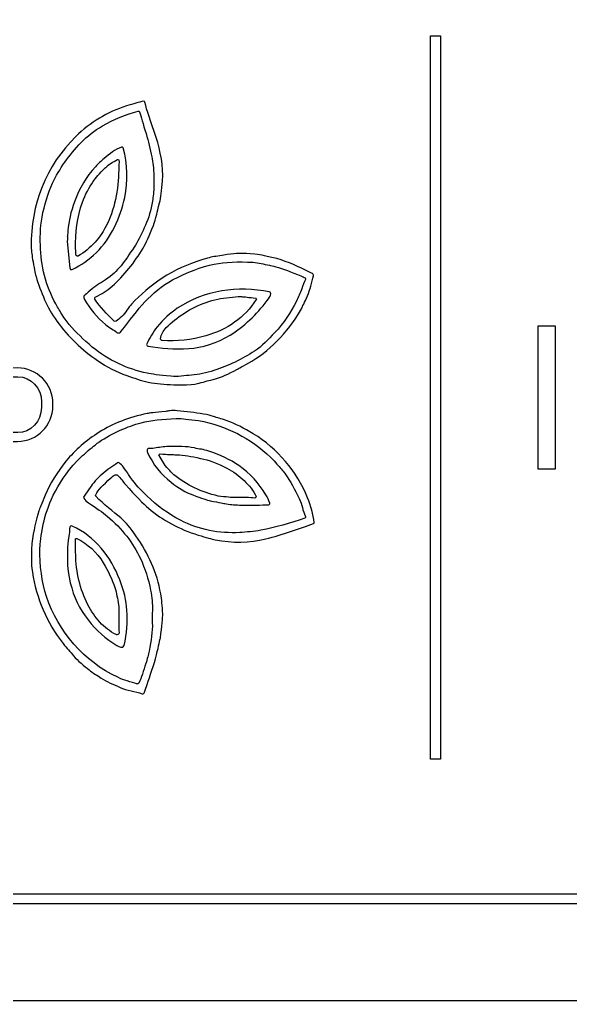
# Model space of a CAD drawing. Header units: millimetres. Extents: x 50 to 110, y -77.3 to -43.8.
# Drawn here: x 60.95 to 72.38, y -77.28 to -56.95 of the extents above; entities that cross this region are included whole.
import ezdxf

# ---------------------------------------------------------------- set-up
doc = ezdxf.new("R2010")
doc.units = ezdxf.units.MM
doc.header["$MEASUREMENT"] = 0
doc.layers.add('Camada 1', color=7, linetype='Continuous')

msp = doc.modelspace()

# ---------------------------------------------------------------- linework, layer by layer
at = {"layer": 'Camada 1', "color": 31}
msp.add_open_spline([(54.2074, -52.2821), (54.2074, -52.2821), (105.7074, -52.2821), (105.7074, -52.2821), (108.0449, -52.2821), (109.9573, -54.1945), (109.9573, -56.532), (109.9573, -56.532), (109.9573, -73.0321), (109.9573, -73.0321), (109.9573, -75.3695), (108.0449, -77.2819), (105.7074, -77.2819), (105.7074, -77.2819), (54.2074, -77.2819), (54.2074, -77.2819), (51.8699, -77.2819), (49.9575, -75.3695), (49.9575, -73.0321), (49.9575, -73.0321), (49.9575, -56.532), (49.9575, -56.532), (49.9575, -54.1945), (51.8699, -52.2821), (54.2074, -52.2821)], degree=3, knots=[0, 0, 0, 0, 0.125, 0.125, 0.125, 0.25, 0.25, 0.25, 0.375, 0.375, 0.375, 0.5, 0.5, 0.5, 0.625, 0.625, 0.625, 0.75, 0.75, 0.75, 0.875, 0.875, 0.875, 1, 1, 1, 1], dxfattribs=at)
at = {"layer": 'Camada 1', "color": 250}
for points, knots in [([(54.2074, -54.2821), (52.9738, -54.2821), (51.9575, -55.2984), (51.9575, -56.532), (51.9575, -56.532), (51.9575, -73.0321), (51.9575, -73.0321), (51.9575, -74.2656), (52.9738, -75.2819), (54.2074, -75.2819), (54.2074, -75.2819), (105.7074, -75.2819), (105.7074, -75.2819), (106.941, -75.2819), (107.9573, -74.2656), (107.9573, -73.0321), (107.9573, -73.0321), (107.9573, -56.532), (107.9573, -56.532), (107.9573, -55.2984), (106.941, -54.2821), (105.7074, -54.2821), (105.7074, -54.2821), (54.2074, -54.2821), (54.2074, -54.2821)], [0, 0, 0, 0, 0.125, 0.125, 0.125, 0.25, 0.25, 0.25, 0.375, 0.375, 0.375, 0.5, 0.5, 0.5, 0.625, 0.625, 0.625, 0.75, 0.75, 0.75, 0.875, 0.875, 0.875, 1, 1, 1, 1]), ([(54.2074, -54.4821), (53.0842, -54.4821), (52.1575, -55.4088), (52.1575, -56.532), (52.1575, -56.532), (52.1575, -73.0321), (52.1575, -73.0321), (52.1575, -74.1552), (53.0842, -75.0819), (54.2074, -75.0819), (54.2074, -75.0819), (105.7074, -75.0819), (105.7074, -75.0819), (106.8306, -75.0819), (107.7573, -74.1552), (107.7573, -73.0321), (107.7573, -73.0321), (107.7573, -56.532), (107.7573, -56.532), (107.7573, -55.4088), (106.8306, -54.4821), (105.7074, -54.4821), (105.7074, -54.4821), (54.2074, -54.4821), (54.2074, -54.4821)], [0, 0, 0, 0, 0.125, 0.125, 0.125, 0.25, 0.25, 0.25, 0.375, 0.375, 0.375, 0.5, 0.5, 0.5, 0.625, 0.625, 0.625, 0.75, 0.75, 0.75, 0.875, 0.875, 0.875, 1, 1, 1, 1]), ([(69.4798, -72.282), (69.4798, -72.282), (69.6825, -72.282), (69.6825, -72.282), (69.6825, -72.282), (69.6825, -57.2821), (69.6825, -57.2821), (69.6825, -57.2821), (69.4798, -57.2821), (69.4798, -57.2821), (69.4798, -57.2821), (69.4798, -72.282), (69.4798, -72.282)], [0, 0, 0, 0, 0.25, 0.25, 0.25, 0.5, 0.5, 0.5, 0.75, 0.75, 0.75, 1, 1, 1, 1]), ([(67.027, -62.2108), (67.0445, -62.2185), (67.0537, -62.2378), (67.0487, -62.2564), (67.0099, -62.3999), (66.9835, -62.5454), (66.9265, -62.6721), (66.8637, -62.8113), (66.8214, -62.9015), (66.7994, -62.9425), (66.7009, -63.1262), (66.5534, -63.328), (66.357, -63.5475), (66.1868, -63.7376), (65.991, -63.8968), (65.7699, -64.0253), (65.5917, -64.1289), (65.4894, -64.1872), (65.4632, -64.2004), (65.2789, -64.293), (65.1571, -64.3632), (64.9699, -64.4072), (64.899, -64.424), (64.8019, -64.4505), (64.6786, -64.4866), (64.6416, -64.4975), (64.5548, -64.5076), (64.4185, -64.5168), (64.3196, -64.5236), (64.2324, -64.5247), (64.1566, -64.5202), (63.9451, -64.5079), (63.8088, -64.5011), (63.624, -64.4644), (63.474, -64.4345), (63.3263, -64.3756), (63.1776, -64.3271), (62.957, -64.2549), (62.7659, -64.1489), (62.5733, -64.0177), (62.247, -63.795), (61.9652, -63.5226), (61.7279, -63.1999), (61.6223, -63.0566), (61.5371, -62.9089), (61.4723, -62.7566), (61.403, -62.5941), (61.3441, -62.4335), (61.2952, -62.275), (61.2853, -62.2429), (61.2642, -62.1407), (61.2322, -61.9684), (61.2097, -61.8476), (61.1976, -61.744), (61.1958, -61.6577), (61.1781, -60.7953), (61.5125, -59.962), (62.1174, -59.373), (62.4226, -59.0759), (62.774, -58.8642), (63.1715, -58.7377), (63.3126, -58.6929), (63.4301, -58.6601), (63.5236, -58.6395), (63.5375, -58.6366), (63.5512, -58.6453), (63.5541, -58.6592), (63.5904, -58.8268), (63.6718, -59.0384), (63.7859, -59.3898), (63.8761, -59.6676), (63.9404, -59.9945), (63.9187, -60.2901), (63.9039, -60.4896), (63.8835, -60.6406), (63.8577, -60.7426), (63.8281, -60.8599), (63.8084, -60.9392), (63.7987, -60.9809), (63.7772, -61.0726), (63.7539, -61.1509), (63.7285, -61.2157), (63.6467, -61.4258), (63.5758, -61.5814), (63.5162, -61.6826), (63.3368, -61.9864), (63.1227, -62.2501), (62.8735, -62.4741), (62.7686, -62.5685), (62.6551, -62.6409), (62.5329, -62.6918), (62.5132, -62.7001), (62.5056, -62.7239), (62.517, -62.742), (62.6242, -62.9127), (62.7632, -63.0479), (62.9143, -63.1975), (62.9265, -63.2096), (62.9457, -63.2107), (62.9592, -63.2001), (62.9926, -63.1739), (63.0305, -63.1416), (63.0724, -63.1037), (63.1493, -63.034), (63.2148, -62.9118), (63.2745, -62.8477), (63.4621, -62.6452), (63.6749, -62.4647), (63.9129, -62.3061), (64.1692, -62.1355), (64.4519, -62.0196), (64.7329, -61.9288), (64.8407, -61.8938), (64.9374, -61.8693), (65.0232, -61.8552), (65.2562, -61.8171), (65.4352, -61.7969), (65.5601, -61.7947), (65.5984, -61.794), (65.6906, -61.7994), (65.8365, -61.811), (65.9096, -61.8169), (65.9747, -61.8276), (66.0314, -61.8436), (66.107, -61.8646), (66.2002, -61.8756), (66.2881, -61.9023), (66.5278, -61.9747), (66.7536, -62.0694), (66.9658, -62.186), (66.9801, -62.1938), (67.0084, -62.2028), (67.027, -62.2108)], [0, 0, 0, 0, 0.0227273, 0.0227273, 0.0227273, 0.0454545, 0.0454545, 0.0454545, 0.0681818, 0.0681818, 0.0681818, 0.0909091, 0.0909091, 0.0909091, 0.1136364, 0.1136364, 0.1136364, 0.1363636, 0.1363636, 0.1363636, 0.1590909, 0.1590909, 0.1590909, 0.1818182, 0.1818182, 0.1818182, 0.2045455, 0.2045455, 0.2045455, 0.2272727, 0.2272727, 0.2272727, 0.25, 0.25, 0.25, 0.2727273, 0.2727273, 0.2727273, 0.2954545, 0.2954545, 0.2954545, 0.3181818, 0.3181818, 0.3181818, 0.3409091, 0.3409091, 0.3409091, 0.3636364, 0.3636364, 0.3636364, 0.3863636, 0.3863636, 0.3863636, 0.4090909, 0.4090909, 0.4090909, 0.4318182, 0.4318182, 0.4318182, 0.4545455, 0.4545455, 0.4545455, 0.4772727, 0.4772727, 0.4772727, 0.5, 0.5, 0.5, 0.5227273, 0.5227273, 0.5227273, 0.5454545, 0.5454545, 0.5454545, 0.5681818, 0.5681818, 0.5681818, 0.5909091, 0.5909091, 0.5909091, 0.6136364, 0.6136364, 0.6136364, 0.6363636, 0.6363636, 0.6363636, 0.6590909, 0.6590909, 0.6590909, 0.6818182, 0.6818182, 0.6818182, 0.7045455, 0.7045455, 0.7045455, 0.7272727, 0.7272727, 0.7272727, 0.75, 0.75, 0.75, 0.7727273, 0.7727273, 0.7727273, 0.7954545, 0.7954545, 0.7954545, 0.8181818, 0.8181818, 0.8181818, 0.8409091, 0.8409091, 0.8409091, 0.8636364, 0.8636364, 0.8636364, 0.8863636, 0.8863636, 0.8863636, 0.9090909, 0.9090909, 0.9090909, 0.9318182, 0.9318182, 0.9318182, 0.9545455, 0.9545455, 0.9545455, 0.9772727, 0.9772727, 0.9772727, 1, 1, 1, 1]), ([(66.8776, -62.3034), (66.8521, -62.2878), (66.8232, -62.2734), (66.7911, -62.2604), (66.5913, -62.179), (66.4171, -62.116), (66.2682, -62.0711), (66.209, -62.0534), (66.165, -62.0422), (66.1366, -62.0375), (66.0213, -62.0191), (65.911, -61.9859), (65.8022, -61.9792), (65.484, -61.9602), (65.2143, -61.9725), (64.9928, -62.0162), (64.7243, -62.0696), (64.436, -62.1792), (64.1277, -62.3454), (63.9108, -62.4624), (63.7117, -62.6266), (63.5552, -62.7977), (63.3989, -62.9685), (63.2348, -63.1723), (63.0628, -63.4091), (63.0437, -63.4354), (63.02, -63.4473), (62.9919, -63.4448), (62.9848, -63.4441), (62.978, -63.4412), (62.9727, -63.4365), (62.9103, -63.3804), (62.8168, -63.3363), (62.7381, -63.2699), (62.5545, -63.1154), (62.4083, -62.9425), (62.3, -62.7512), (62.2865, -62.7275), (62.2813, -62.7062), (62.2843, -62.6876), (62.2856, -62.6795), (62.2903, -62.6723), (62.2968, -62.6678), (62.3192, -62.6519), (62.3605, -62.6167), (62.4208, -62.5624), (62.513, -62.4792), (62.6255, -62.4138), (62.7363, -62.3409), (63.0027, -62.1658), (63.1283, -61.9646), (63.3301, -61.6637), (63.4043, -61.5532), (63.4689, -61.4157), (63.5146, -61.322), (63.5868, -61.1733), (63.6433, -61.0159), (63.6841, -60.8498), (63.7084, -60.7504), (63.7162, -60.6764), (63.7303, -60.5587), (63.7366, -60.5074), (63.74, -60.4551), (63.7402, -60.402), (63.7404, -60.3502), (63.7409, -60.2977), (63.7415, -60.245), (63.7418, -60.2253), (63.7413, -60.2046), (63.7406, -60.1831), (63.7348, -60.0313), (63.7196, -59.9019), (63.6947, -59.795), (63.6572, -59.6326), (63.6274, -59.4692), (63.5778, -59.3095), (63.5144, -59.1057), (63.4698, -58.9564), (63.4438, -58.8613), (63.4402, -58.8481), (63.4265, -58.84), (63.4133, -58.8436), (63.1594, -58.9108), (62.9121, -59.0138), (62.6713, -59.1521), (62.5056, -59.2474), (62.3576, -59.3622), (62.2278, -59.4968), (61.9739, -59.7598), (61.7775, -60.0412), (61.6385, -60.3412), (61.5418, -60.5497), (61.4687, -60.7847), (61.4194, -61.0464), (61.3808, -61.2509), (61.3781, -61.4996), (61.3878, -61.7023), (61.4082, -62.1344), (61.5261, -62.5366), (61.7418, -62.9091), (61.7836, -62.9811), (61.8354, -63.0638), (61.8972, -63.1573), (61.9221, -63.195), (61.9515, -63.2331), (61.9849, -63.2717), (62.123, -63.4302), (62.282, -63.5847), (62.4621, -63.7352), (62.7966, -64.0148), (63.1996, -64.1928), (63.5996, -64.2787), (63.688, -64.2978), (63.8514, -64.3191), (64.09, -64.3426), (64.231, -64.3565), (64.3802, -64.3289), (64.5207, -64.3177), (64.6708, -64.3058), (64.8257, -64.2738), (64.9856, -64.2217), (65.2881, -64.1235), (65.5686, -63.9899), (65.8271, -63.821), (65.9906, -63.7141), (66.111, -63.5818), (66.2467, -63.4374), (66.4334, -63.2389), (66.5828, -63.0221), (66.6949, -62.7869), (66.7395, -62.6934), (66.7763, -62.6257), (66.8075, -62.5301), (66.831, -62.4582), (66.8572, -62.3922), (66.8862, -62.3324), (66.8913, -62.3221), (66.8875, -62.3095), (66.8776, -62.3034)], [0, 0, 0, 0, 0.0217391, 0.0217391, 0.0217391, 0.0434783, 0.0434783, 0.0434783, 0.0652174, 0.0652174, 0.0652174, 0.0869565, 0.0869565, 0.0869565, 0.1086957, 0.1086957, 0.1086957, 0.1304348, 0.1304348, 0.1304348, 0.1521739, 0.1521739, 0.1521739, 0.173913, 0.173913, 0.173913, 0.1956522, 0.1956522, 0.1956522, 0.2173913, 0.2173913, 0.2173913, 0.2391304, 0.2391304, 0.2391304, 0.2608696, 0.2608696, 0.2608696, 0.2826087, 0.2826087, 0.2826087, 0.3043478, 0.3043478, 0.3043478, 0.326087, 0.326087, 0.326087, 0.3478261, 0.3478261, 0.3478261, 0.3695652, 0.3695652, 0.3695652, 0.3913043, 0.3913043, 0.3913043, 0.4130435, 0.4130435, 0.4130435, 0.4347826, 0.4347826, 0.4347826, 0.4565217, 0.4565217, 0.4565217, 0.4782609, 0.4782609, 0.4782609, 0.5, 0.5, 0.5, 0.5217391, 0.5217391, 0.5217391, 0.5434783, 0.5434783, 0.5434783, 0.5652174, 0.5652174, 0.5652174, 0.5869565, 0.5869565, 0.5869565, 0.6086957, 0.6086957, 0.6086957, 0.6304348, 0.6304348, 0.6304348, 0.6521739, 0.6521739, 0.6521739, 0.673913, 0.673913, 0.673913, 0.6956522, 0.6956522, 0.6956522, 0.7173913, 0.7173913, 0.7173913, 0.7391304, 0.7391304, 0.7391304, 0.7608696, 0.7608696, 0.7608696, 0.7826087, 0.7826087, 0.7826087, 0.8043478, 0.8043478, 0.8043478, 0.826087, 0.826087, 0.826087, 0.8478261, 0.8478261, 0.8478261, 0.8695652, 0.8695652, 0.8695652, 0.8913043, 0.8913043, 0.8913043, 0.9130435, 0.9130435, 0.9130435, 0.9347826, 0.9347826, 0.9347826, 0.9565217, 0.9565217, 0.9565217, 0.9782609, 0.9782609, 0.9782609, 1, 1, 1, 1]), ([(61.9454, -61.4366), (61.9463, -61.4341), (61.9497, -61.3958), (61.9555, -61.3218), (61.9712, -61.1278), (62.0165, -60.928), (62.0916, -60.7228), (62.1934, -60.4448), (62.3381, -60.2031), (62.5258, -59.9977), (62.5825, -59.9356), (62.6426, -59.8791), (62.7056, -59.8282), (62.826, -59.7309), (62.9309, -59.6385), (63.0709, -59.59), (63.085, -59.5851), (63.1005, -59.5934), (63.1043, -59.6077), (63.1971, -59.949), (63.207, -60.2912), (63.1339, -60.6345), (63.0449, -61.0513), (62.8509, -61.4796), (62.5464, -61.7763), (62.3964, -61.9227), (62.2295, -62.0393), (62.0461, -62.1259), (62.023, -62.1368), (61.9963, -62.1216), (61.9939, -62.0963), (61.9939, -62.0963), (61.9428, -61.5507), (61.9428, -61.5507), (61.9423, -61.546), (61.9425, -61.5415), (61.9437, -61.5368), (61.9488, -61.5108), (61.949, -61.483), (61.9443, -61.4534), (61.9434, -61.4478), (61.9439, -61.442), (61.9454, -61.4366)], [0, 0, 0, 0, 0.0714286, 0.0714286, 0.0714286, 0.1428571, 0.1428571, 0.1428571, 0.2142857, 0.2142857, 0.2142857, 0.2857143, 0.2857143, 0.2857143, 0.3571429, 0.3571429, 0.3571429, 0.4285714, 0.4285714, 0.4285714, 0.5, 0.5, 0.5, 0.5714286, 0.5714286, 0.5714286, 0.6428571, 0.6428571, 0.6428571, 0.7142857, 0.7142857, 0.7142857, 0.7857143, 0.7857143, 0.7857143, 0.8571429, 0.8571429, 0.8571429, 0.9285714, 0.9285714, 0.9285714, 1, 1, 1, 1]), ([(62.1293, -61.8382), (62.1345, -61.8536), (62.1529, -61.8604), (62.167, -61.8516), (62.4352, -61.6882), (62.6368, -61.4659), (62.7717, -61.185), (62.9484, -60.8179), (63.0126, -60.3881), (63.0094, -59.9818), (63.0094, -59.9764), (63.0101, -59.971), (63.011, -59.9658), (63.0179, -59.9291), (63.0191, -59.895), (63.015, -59.8631), (63.013, -59.8483), (62.9969, -59.8403), (62.9836, -59.8474), (62.883, -59.9028), (62.8132, -59.9398), (62.7314, -60.021), (62.6098, -60.1414), (62.5262, -60.2354), (62.4805, -60.3029), (62.3971, -60.4253), (62.3145, -60.574), (62.258, -60.7352), (62.1497, -61.0448), (62.1026, -61.3671), (62.1168, -61.7021), (62.1183, -61.7393), (62.1147, -61.7947), (62.1293, -61.8382)], [0, 0, 0, 0, 0.0909091, 0.0909091, 0.0909091, 0.1818182, 0.1818182, 0.1818182, 0.2727273, 0.2727273, 0.2727273, 0.3636364, 0.3636364, 0.3636364, 0.4545455, 0.4545455, 0.4545455, 0.5454545, 0.5454545, 0.5454545, 0.6363636, 0.6363636, 0.6363636, 0.7272727, 0.7272727, 0.7272727, 0.8181818, 0.8181818, 0.8181818, 0.9090909, 0.9090909, 0.9090909, 1, 1, 1, 1]), ([(63.6178, -63.7166), (63.5938, -63.7118), (63.5774, -63.6905), (63.5904, -63.6672), (63.6527, -63.5553), (63.716, -63.4255), (63.805, -63.3188), (63.9389, -63.158), (64.079, -63.0288), (64.2259, -62.9309), (64.7804, -62.5606), (65.4903, -62.4577), (66.1334, -62.5934), (66.1614, -62.5994), (66.1711, -62.6212), (66.1621, -62.6586), (66.1565, -62.6822), (66.1332, -62.7203), (66.0922, -62.7728), (65.8623, -63.067), (65.6163, -63.3042), (65.319, -63.4916), (65.0701, -63.6488), (64.727, -63.7515), (64.4627, -63.767), (64.1656, -63.7843), (63.8839, -63.7675), (63.6178, -63.7166)], [0, 0, 0, 0, 0.1111111, 0.1111111, 0.1111111, 0.2222222, 0.2222222, 0.2222222, 0.3333333, 0.3333333, 0.3333333, 0.4444444, 0.4444444, 0.4444444, 0.5555556, 0.5555556, 0.5555556, 0.6666667, 0.6666667, 0.6666667, 0.7777778, 0.7777778, 0.7777778, 0.8888889, 0.8888889, 0.8888889, 1, 1, 1, 1]), ([(65.8594, -62.7281), (65.8594, -62.7281), (65.8549, -62.7241), (65.8549, -62.7241), (65.8545, -62.7237), (65.854, -62.7234), (65.8536, -62.7234), (65.7128, -62.7039), (65.613, -62.6932), (65.554, -62.6907), (65.469, -62.6871), (65.3905, -62.701), (65.3116, -62.7066), (64.9768, -62.7299), (64.6546, -62.8472), (64.3719, -63.0324), (64.2268, -63.1273), (64.101, -63.2273), (63.9945, -63.3324), (63.9292, -63.3968), (63.8895, -63.4742), (63.8752, -63.5645), (63.8723, -63.5827), (63.8857, -63.5993), (63.9041, -63.6004), (64.216, -63.6199), (64.5203, -63.5876), (64.8167, -63.5038), (65.2612, -63.3777), (65.6177, -63.1311), (65.8623, -62.7524), (65.8673, -62.7447), (65.8661, -62.7344), (65.8594, -62.7281)], [0, 0, 0, 0, 0.0909091, 0.0909091, 0.0909091, 0.1818182, 0.1818182, 0.1818182, 0.2727273, 0.2727273, 0.2727273, 0.3636364, 0.3636364, 0.3636364, 0.4545455, 0.4545455, 0.4545455, 0.5454545, 0.5454545, 0.5454545, 0.6363636, 0.6363636, 0.6363636, 0.7272727, 0.7272727, 0.7272727, 0.8181818, 0.8181818, 0.8181818, 0.9090909, 0.9090909, 0.9090909, 1, 1, 1, 1]), ([(71.7097, -63.2965), (71.7097, -63.2965), (71.7097, -66.2677), (71.7097, -66.2677), (71.7097, -66.2677), (72.0663, -66.2677), (72.0663, -66.2677), (72.0663, -66.2677), (72.0663, -63.2965), (72.0663, -63.2965), (72.0663, -63.2965), (71.7097, -63.2965), (71.7097, -63.2965)], [0, 0, 0, 0, 0.25, 0.25, 0.25, 0.5, 0.5, 0.5, 0.75, 0.75, 0.75, 1, 1, 1, 1]), ([(60.2991, -64.2179), (60.2991, -64.1917), (60.3204, -64.1704), (60.3467, -64.1704), (60.3467, -64.1704), (60.9095, -64.1693), (60.9095, -64.1693), (61.3147, -64.1686), (61.6439, -64.4969), (61.6445, -64.9023), (61.6445, -64.9023), (61.6445, -64.9556), (61.6445, -64.9556), (61.6452, -65.3611), (61.3174, -65.6902), (60.9122, -65.6909), (60.9122, -65.6909), (60.3494, -65.692), (60.3494, -65.692), (60.3231, -65.692), (60.3018, -65.6707), (60.3018, -65.6445), (60.3018, -65.6445), (60.2991, -64.2179), (60.2991, -64.2179)], [0, 0, 0, 0, 0.125, 0.125, 0.125, 0.25, 0.25, 0.25, 0.375, 0.375, 0.375, 0.5, 0.5, 0.5, 0.625, 0.625, 0.625, 0.75, 0.75, 0.75, 0.875, 0.875, 0.875, 1, 1, 1, 1]), ([(60.5305, -64.3922), (60.5305, -64.3922), (60.527, -65.468), (60.527, -65.468), (60.5267, -65.4907), (60.5449, -65.5088), (60.5675, -65.5091), (60.5675, -65.5091), (60.9149, -65.5102), (60.9149, -65.5102), (61.1862, -65.5111), (61.4071, -65.2788), (61.408, -64.9913), (61.408, -64.9913), (61.4084, -64.8751), (61.4084, -64.8751), (61.4093, -64.5875), (61.1902, -64.3536), (60.9189, -64.3527), (60.9189, -64.3527), (60.5716, -64.3516), (60.5716, -64.3516), (60.5492, -64.3513), (60.5308, -64.3697), (60.5305, -64.3922)], [0, 0, 0, 0, 0.125, 0.125, 0.125, 0.25, 0.25, 0.25, 0.375, 0.375, 0.375, 0.5, 0.5, 0.5, 0.625, 0.625, 0.625, 0.75, 0.75, 0.75, 0.875, 0.875, 0.875, 1, 1, 1, 1]), ([(67.0534, -67.3948), (66.7622, -67.4984), (66.3998, -67.6318), (66.0635, -67.7121), (65.7184, -67.7942), (65.3697, -67.8016), (65.0129, -67.7321), (64.9392, -67.7177), (64.8214, -67.6854), (64.6598, -67.6354), (64.2609, -67.5119), (63.9178, -67.3264), (63.6305, -67.0796), (63.5202, -66.9847), (63.3606, -66.8204), (63.1518, -66.586), (63.0971, -66.5244), (63.0518, -66.4533), (62.9919, -66.397), (62.9771, -66.3831), (62.9556, -66.3793), (62.937, -66.3869), (62.9029, -66.401), (62.8713, -66.4223), (62.8419, -66.4513), (62.6879, -66.604), (62.5798, -66.6916), (62.5334, -66.8008), (62.5289, -66.8116), (62.5309, -66.8237), (62.5388, -66.8322), (62.6935, -67.0004), (62.9081, -67.1509), (63.0505, -67.2764), (63.1556, -67.3693), (63.261, -67.4928), (63.3664, -67.6473), (63.622, -68.0218), (63.8066, -68.4104), (63.8817, -68.8501), (63.9016, -68.966), (63.9153, -69.1062), (63.9227, -69.2701), (63.9263, -69.3501), (63.9099, -69.5163), (63.8734, -69.769), (63.8687, -69.802), (63.8418, -69.9192), (63.7929, -70.1204), (63.7424, -70.3273), (63.6554, -70.5558), (63.5996, -70.7321), (63.5826, -70.7863), (63.5561, -70.8278), (63.5474, -70.8899), (63.5438, -70.9148), (63.5189, -70.9305), (63.4949, -70.9233), (63.3572, -70.8816), (63.1767, -70.8558), (63.0375, -70.7922), (62.9013, -70.7298), (62.7648, -70.6807), (62.6489, -70.6002), (62.5699, -70.5455), (62.4834, -70.5031), (62.3946, -70.4278), (62.3, -70.3473), (62.1544, -70.2428), (62.0739, -70.1388), (62.0078, -70.0533), (61.9293, -69.9831), (61.8546, -69.8854), (61.5154, -69.443), (61.3035, -68.9483), (61.2194, -68.4019), (61.2039, -68.3016), (61.1972, -68.2166), (61.199, -68.1471), (61.2014, -68.0494), (61.1949, -67.9191), (61.2097, -67.8063), (61.244, -67.5442), (61.2923, -67.3195), (61.3544, -67.1327), (61.366, -67.098), (61.4098, -66.9901), (61.4853, -66.8087), (61.586, -66.5672), (61.7313, -66.3302), (61.9212, -66.0977), (62.1042, -65.8736), (62.3322, -65.6743), (62.6056, -65.4999), (62.885, -65.3216), (63.2173, -65.1929), (63.6025, -65.1137), (63.6326, -65.1077), (63.7604, -65.0929), (63.986, -65.0693), (64.0122, -65.0666), (64.0411, -65.0628), (64.0723, -65.0579), (64.116, -65.0509), (64.1653, -65.0501), (64.2203, -65.0552), (64.4073, -65.0727), (64.5894, -65.0962), (64.7665, -65.1256), (64.8531, -65.1402), (64.9219, -65.1566), (64.973, -65.1749), (65.0477, -65.2019), (65.1385, -65.2191), (65.241, -65.257), (65.4304, -65.3274), (65.617, -65.4196), (65.8002, -65.5333), (66.3061, -65.8476), (66.705, -66.3044), (66.9267, -66.8607), (66.9956, -67.0334), (67.0416, -67.2049), (67.0651, -67.3756), (67.0662, -67.3838), (67.0615, -67.3919), (67.0534, -67.3948)], [0, 0, 0, 0, 0.0238095, 0.0238095, 0.0238095, 0.047619, 0.047619, 0.047619, 0.0714286, 0.0714286, 0.0714286, 0.0952381, 0.0952381, 0.0952381, 0.1190476, 0.1190476, 0.1190476, 0.1428571, 0.1428571, 0.1428571, 0.1666667, 0.1666667, 0.1666667, 0.1904762, 0.1904762, 0.1904762, 0.2142857, 0.2142857, 0.2142857, 0.2380952, 0.2380952, 0.2380952, 0.2619048, 0.2619048, 0.2619048, 0.2857143, 0.2857143, 0.2857143, 0.3095238, 0.3095238, 0.3095238, 0.3333333, 0.3333333, 0.3333333, 0.3571429, 0.3571429, 0.3571429, 0.3809524, 0.3809524, 0.3809524, 0.4047619, 0.4047619, 0.4047619, 0.4285714, 0.4285714, 0.4285714, 0.452381, 0.452381, 0.452381, 0.4761905, 0.4761905, 0.4761905, 0.5, 0.5, 0.5, 0.5238095, 0.5238095, 0.5238095, 0.547619, 0.547619, 0.547619, 0.5714286, 0.5714286, 0.5714286, 0.5952381, 0.5952381, 0.5952381, 0.6190476, 0.6190476, 0.6190476, 0.6428571, 0.6428571, 0.6428571, 0.6666667, 0.6666667, 0.6666667, 0.6904762, 0.6904762, 0.6904762, 0.7142857, 0.7142857, 0.7142857, 0.7380952, 0.7380952, 0.7380952, 0.7619048, 0.7619048, 0.7619048, 0.7857143, 0.7857143, 0.7857143, 0.8095238, 0.8095238, 0.8095238, 0.8333333, 0.8333333, 0.8333333, 0.8571429, 0.8571429, 0.8571429, 0.8809524, 0.8809524, 0.8809524, 0.9047619, 0.9047619, 0.9047619, 0.9285714, 0.9285714, 0.9285714, 0.952381, 0.952381, 0.952381, 0.9761905, 0.9761905, 0.9761905, 1, 1, 1, 1]), ([(63.4256, -70.7029), (63.4873, -70.5856), (63.5218, -70.4545), (63.5725, -70.2962), (63.6025, -70.2024), (63.6247, -70.1174), (63.6393, -70.0412), (63.6814, -69.819), (63.7142, -69.6439), (63.7066, -69.4499), (63.7032, -69.3685), (63.7036, -69.2835), (63.7075, -69.1947), (63.7131, -69.0654), (63.7012, -68.9261), (63.6716, -68.7765), (63.6261, -68.5472), (63.5554, -68.3283), (63.4592, -68.1196), (63.3121, -67.8002), (63.0823, -67.5074), (62.7699, -67.2408), (62.6809, -67.1648), (62.552, -67.0731), (62.3831, -66.9659), (62.3439, -66.941), (62.3118, -66.9085), (62.2874, -66.8683), (62.2789, -66.8544), (62.2802, -66.837), (62.2905, -66.8244), (62.3343, -66.771), (62.3762, -66.7123), (62.4159, -66.6479), (62.4641, -66.5699), (62.5717, -66.4537), (62.6619, -66.3775), (62.7742, -66.2826), (62.8827, -66.2026), (62.987, -66.1371), (62.9964, -66.1313), (63.0081, -66.1313), (63.0175, -66.1371), (63.0534, -66.1598), (63.0834, -66.1885), (63.1076, -66.2235), (63.1767, -66.3232), (63.2263, -66.3954), (63.2561, -66.4401), (63.3586, -66.5943), (63.466, -66.6943), (63.5992, -66.8262), (63.8007, -67.0253), (64.0319, -67.1926), (64.2932, -67.328), (64.673, -67.5249), (65.0981, -67.607), (65.521, -67.5814), (65.6594, -67.5731), (65.8076, -67.5635), (65.9596, -67.535), (66.2628, -67.4782), (66.5657, -67.3939), (66.8682, -67.282), (66.8808, -67.2773), (66.8868, -67.2632), (66.8819, -67.2509), (66.8563, -67.1874), (66.8357, -67.1249), (66.8202, -67.063), (66.8059, -67.0053), (66.7835, -66.943), (66.7532, -66.876), (66.6691, -66.6903), (66.572, -66.5199), (66.4617, -66.3645), (66.4077, -66.2885), (66.3511, -66.2356), (66.2937, -66.1647), (66.2581, -66.121), (66.2132, -66.073), (66.159, -66.0212), (65.7412, -65.6214), (65.2441, -65.368), (64.6676, -65.261), (64.5676, -65.2424), (64.4867, -65.2433), (64.4017, -65.2303), (64.3411, -65.2209), (64.2743, -65.2171), (64.2012, -65.2189), (63.9223, -65.2258), (63.6799, -65.2554), (63.4738, -65.3077), (63.1875, -65.3803), (62.8964, -65.5129), (62.6004, -65.7053), (62.5854, -65.7151), (62.5246, -65.7622), (62.4181, -65.8467), (62.3583, -65.8943), (62.3114, -65.9476), (62.26, -65.9871), (62.2208, -66.0169), (62.1825, -66.0533), (62.1446, -66.0959), (61.9268, -66.3405), (61.7631, -66.5782), (61.6535, -66.8089), (61.5497, -67.0273), (61.4804, -67.2273), (61.4459, -67.409), (61.4008, -67.6469), (61.3772, -67.811), (61.3757, -67.9011), (61.3687, -68.2723), (61.4151, -68.6086), (61.5151, -68.9102), (61.7526, -69.6255), (62.2908, -70.2614), (62.9895, -70.5832), (63.061, -70.6161), (63.1256, -70.6408), (63.1828, -70.6572), (63.2686, -70.6816), (63.3346, -70.7027), (63.3801, -70.7202), (63.3973, -70.7269), (63.4171, -70.7193), (63.4256, -70.7029)], [0, 0, 0, 0, 0.0232558, 0.0232558, 0.0232558, 0.0465116, 0.0465116, 0.0465116, 0.0697674, 0.0697674, 0.0697674, 0.0930233, 0.0930233, 0.0930233, 0.1162791, 0.1162791, 0.1162791, 0.1395349, 0.1395349, 0.1395349, 0.1627907, 0.1627907, 0.1627907, 0.1860465, 0.1860465, 0.1860465, 0.2093023, 0.2093023, 0.2093023, 0.2325581, 0.2325581, 0.2325581, 0.255814, 0.255814, 0.255814, 0.2790698, 0.2790698, 0.2790698, 0.3023256, 0.3023256, 0.3023256, 0.3255814, 0.3255814, 0.3255814, 0.3488372, 0.3488372, 0.3488372, 0.372093, 0.372093, 0.372093, 0.3953488, 0.3953488, 0.3953488, 0.4186047, 0.4186047, 0.4186047, 0.4418605, 0.4418605, 0.4418605, 0.4651163, 0.4651163, 0.4651163, 0.4883721, 0.4883721, 0.4883721, 0.5116279, 0.5116279, 0.5116279, 0.5348837, 0.5348837, 0.5348837, 0.5581395, 0.5581395, 0.5581395, 0.5813953, 0.5813953, 0.5813953, 0.6046512, 0.6046512, 0.6046512, 0.627907, 0.627907, 0.627907, 0.6511628, 0.6511628, 0.6511628, 0.6744186, 0.6744186, 0.6744186, 0.6976744, 0.6976744, 0.6976744, 0.7209302, 0.7209302, 0.7209302, 0.744186, 0.744186, 0.744186, 0.7674419, 0.7674419, 0.7674419, 0.7906977, 0.7906977, 0.7906977, 0.8139535, 0.8139535, 0.8139535, 0.8372093, 0.8372093, 0.8372093, 0.8604651, 0.8604651, 0.8604651, 0.8837209, 0.8837209, 0.8837209, 0.9069767, 0.9069767, 0.9069767, 0.9302326, 0.9302326, 0.9302326, 0.9534884, 0.9534884, 0.9534884, 0.9767442, 0.9767442, 0.9767442, 1, 1, 1, 1]), ([(66.1305, -67.0029), (66.1251, -67.0051), (66.1164, -67.0065), (66.1043, -67.0069), (65.9782, -67.0123), (65.7818, -67.0136), (65.515, -67.011), (65.404, -67.0098), (65.3038, -66.9997), (65.2147, -66.9809), (65.2071, -66.9793), (65.1046, -66.9603), (64.9073, -66.9237), (64.8551, -66.9141), (64.7344, -66.8737), (64.5454, -66.8031), (64.4039, -66.7502), (64.2546, -66.6625), (64.0969, -66.5398), (63.8837, -66.3739), (63.72, -66.1676), (63.6054, -65.9212), (63.5949, -65.8985), (63.5947, -65.8757), (63.6052, -65.8521), (63.6083, -65.8452), (63.6153, -65.8409), (63.6229, -65.8411), (63.6229, -65.8411), (63.6902, -65.8427), (63.6902, -65.8427), (63.6998, -65.8429), (63.7095, -65.842), (63.7191, -65.8405), (63.8034, -65.8263), (63.9055, -65.8008), (64.0061, -65.8012), (64.2588, -65.8028), (64.4028, -65.7889), (64.5799, -65.8286), (64.6797, -65.851), (64.7676, -65.8584), (64.8786, -65.8938), (65.115, -65.9692), (65.3228, -66.0694), (65.502, -66.1945), (65.7444, -66.3638), (65.9119, -66.554), (66.0639, -66.8), (66.0946, -66.8495), (66.1218, -66.906), (66.1455, -66.9695), (66.1505, -66.9827), (66.1437, -66.9977), (66.1305, -67.0029)], [0, 0, 0, 0, 0.0555556, 0.0555556, 0.0555556, 0.1111111, 0.1111111, 0.1111111, 0.1666667, 0.1666667, 0.1666667, 0.2222222, 0.2222222, 0.2222222, 0.2777778, 0.2777778, 0.2777778, 0.3333333, 0.3333333, 0.3333333, 0.3888889, 0.3888889, 0.3888889, 0.4444444, 0.4444444, 0.4444444, 0.5, 0.5, 0.5, 0.5555556, 0.5555556, 0.5555556, 0.6111111, 0.6111111, 0.6111111, 0.6666667, 0.6666667, 0.6666667, 0.7222222, 0.7222222, 0.7222222, 0.7777778, 0.7777778, 0.7777778, 0.8333333, 0.8333333, 0.8333333, 0.8888889, 0.8888889, 0.8888889, 0.9444444, 0.9444444, 0.9444444, 1, 1, 1, 1]), ([(65.8583, -66.8356), (65.8101, -66.7109), (65.7159, -66.6096), (65.6101, -66.5051), (65.5074, -66.404), (65.3876, -66.3172), (65.2508, -66.2445), (65.0665, -66.1465), (64.8851, -66.0795), (64.7069, -66.0436), (64.4994, -66.0019), (64.3842, -65.9732), (64.2048, -65.9689), (64.1362, -65.9672), (64.0243, -65.9613), (63.8691, -65.9517), (63.8501, -65.9506), (63.8377, -65.9712), (63.8476, -65.9876), (63.8476, -65.9876), (63.9743, -66.1948), (63.9743, -66.1948), (63.9756, -66.1968), (63.977, -66.1988), (63.9786, -66.2004), (64.07, -66.3019), (64.1286, -66.3629), (64.1539, -66.3833), (64.4223, -66.5997), (64.7286, -66.747), (65.0724, -66.8248), (65.1466, -66.8417), (65.2237, -66.8401), (65.2881, -66.8484), (65.3329, -66.8542), (65.3872, -66.8565), (65.4511, -66.8549), (65.5948, -66.8515), (65.7226, -66.8556), (65.8347, -66.8668), (65.8518, -66.8683), (65.8646, -66.8515), (65.8583, -66.8356)], [0, 0, 0, 0, 0.0714286, 0.0714286, 0.0714286, 0.1428571, 0.1428571, 0.1428571, 0.2142857, 0.2142857, 0.2142857, 0.2857143, 0.2857143, 0.2857143, 0.3571429, 0.3571429, 0.3571429, 0.4285714, 0.4285714, 0.4285714, 0.5, 0.5, 0.5, 0.5714286, 0.5714286, 0.5714286, 0.6428571, 0.6428571, 0.6428571, 0.7142857, 0.7142857, 0.7142857, 0.7857143, 0.7857143, 0.7857143, 0.8571429, 0.8571429, 0.8571429, 0.9285714, 0.9285714, 0.9285714, 1, 1, 1, 1]), ([(63.122, -69.9217), (63.1036, -69.9939), (63.0108, -69.9457), (62.9724, -69.9239), (62.7347, -69.7898), (62.5484, -69.6091), (62.374, -69.3914), (62.1993, -69.1734), (62.0764, -68.9169), (62.0053, -68.6218), (61.9315, -68.3167), (61.9239, -67.9803), (61.982, -67.6123), (61.9901, -67.5621), (61.9836, -67.5132), (61.993, -67.472), (61.9984, -67.4486), (62.0237, -67.4361), (62.0455, -67.4462), (62.5235, -67.6697), (62.8424, -68.0814), (63.0321, -68.5626), (63.1213, -68.7891), (63.1702, -68.9981), (63.1789, -69.1898), (63.1906, -69.4468), (63.1843, -69.6771), (63.122, -69.9217)], [0, 0, 0, 0, 0.1111111, 0.1111111, 0.1111111, 0.2222222, 0.2222222, 0.2222222, 0.3333333, 0.3333333, 0.3333333, 0.4444444, 0.4444444, 0.4444444, 0.5555556, 0.5555556, 0.5555556, 0.6666667, 0.6666667, 0.6666667, 0.7777778, 0.7777778, 0.7777778, 0.8888889, 0.8888889, 0.8888889, 1, 1, 1, 1]), ([(62.1168, -67.7103), (62.1134, -67.715), (62.1118, -67.7213), (62.1121, -67.7289), (62.1141, -67.8536), (62.1159, -67.9543), (62.1172, -68.031), (62.1235, -68.4043), (62.2076, -68.7532), (62.3692, -69.0777), (62.4383, -69.216), (62.5224, -69.3284), (62.6193, -69.4387), (62.7137, -69.5466), (62.8258, -69.6327), (62.9552, -69.697), (62.9596, -69.6995), (62.9646, -69.7006), (62.9697, -69.7008), (63.0031, -69.7019), (63.0193, -69.6885), (63.0179, -69.6605), (63.0114, -69.5149), (63.0079, -69.4084), (63.0117, -69.26), (63.0139, -69.1777), (63.0119, -69.1187), (63.0056, -69.0826), (62.9821, -68.9499), (62.9682, -68.8429), (62.9285, -68.7205), (62.8749, -68.5559), (62.7953, -68.3864), (62.6897, -68.2122), (62.5522, -67.9859), (62.3695, -67.8168), (62.1414, -67.7049), (62.1311, -67.6998), (62.1228, -67.7016), (62.1168, -67.7103)], [0, 0, 0, 0, 0.0769231, 0.0769231, 0.0769231, 0.1538462, 0.1538462, 0.1538462, 0.2307692, 0.2307692, 0.2307692, 0.3076923, 0.3076923, 0.3076923, 0.3846154, 0.3846154, 0.3846154, 0.4615385, 0.4615385, 0.4615385, 0.5384615, 0.5384615, 0.5384615, 0.6153846, 0.6153846, 0.6153846, 0.6923077, 0.6923077, 0.6923077, 0.7692308, 0.7692308, 0.7692308, 0.8461538, 0.8461538, 0.8461538, 0.9230769, 0.9230769, 0.9230769, 1, 1, 1, 1])]:
    msp.add_open_spline(points, degree=3, knots=knots, dxfattribs=at)

doc.saveas('drawing.dxf')
